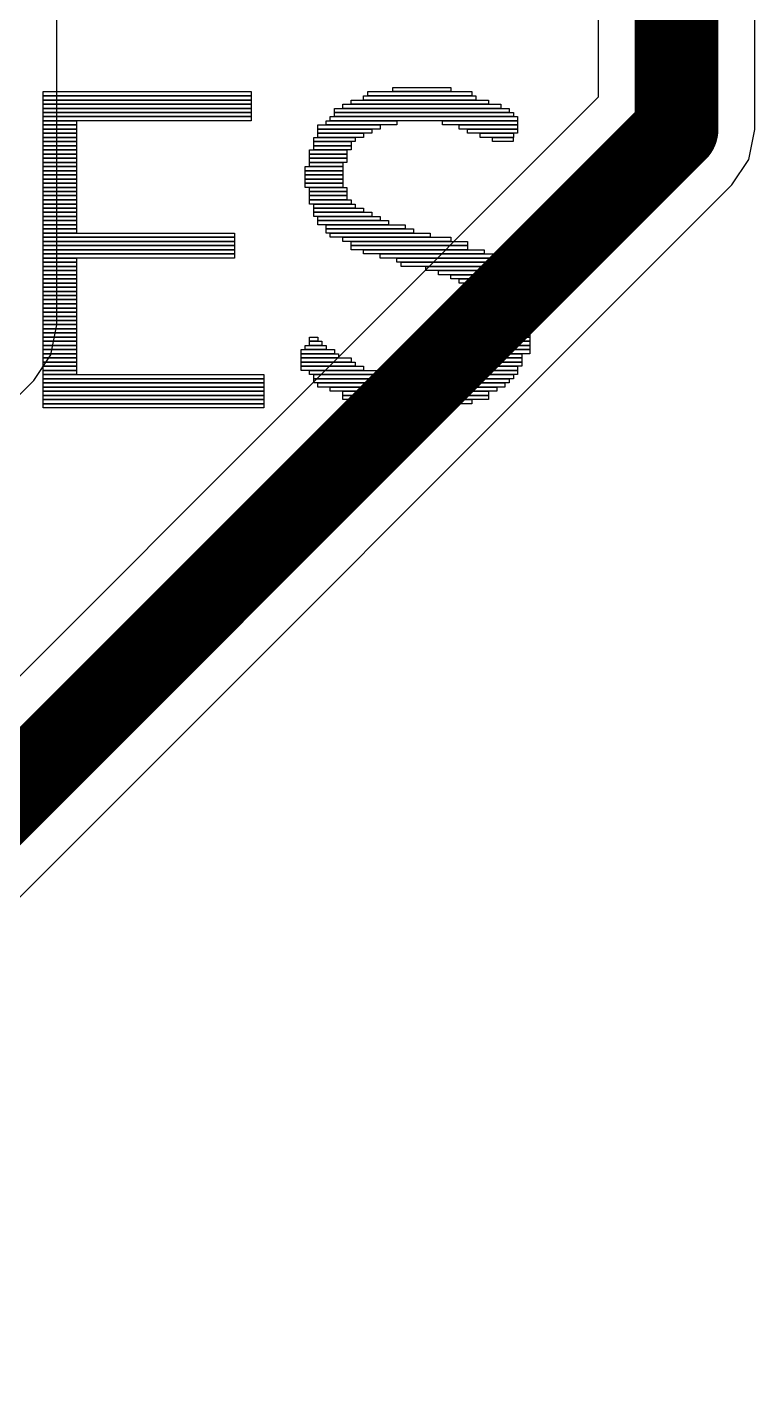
# Model space of a CAD drawing. Header units: inches. Extents: x -3 to 5381, y -57 to 5355.
# Drawn here: x 19.514 to 22.162, y -14.042 to -9.094 of the extents above; entities that cross this region are included whole.
import ezdxf

# ---------------------------------------------------------------- set-up
doc = ezdxf.new("R2010")
doc.units = ezdxf.units.IN
doc.layers.add('Top Layer', color=1, linetype='Continuous')
doc.layers.add('Top Overlay', color=2, linetype='Continuous')

msp = doc.modelspace()

# ---------------------------------------------------------------- linework, layer by layer
at = {"layer": 'Top Layer'}
for p, q in [((19.6219, -10.1777), (19.6219, -2.5931)), ((21.5922, -2.5931), (21.5922, -9.3485)), ((22.1619, -9.4665), (22.1619, -2.5931)), ((21.5922, -9.3485), (17.2529, -13.6878)), ((22.1403, -9.5755), (22.1619, -9.4665)), ((22.1619, -9.4665), (22.1619, -9.4665)), ((22.0785, -9.668), (22.1403, -9.5755)), ((17.7392, -14.0072), (22.0785, -9.668)), ((19.6003, -10.2867), (19.6219, -10.1777)), ((19.5385, -10.3792), (19.6003, -10.2867)), ((16.4891, -13.4286), (19.5385, -10.3792)), ((19.5385, -10.3792), (19.5385, -10.3792))]:
    msp.add_line(p, q, dxfattribs=at)
for points in [[(21.8771, -9.4665, 0.3048, 0.3048, 0), (21.8771, -1.7097, 0.3048, 0.3048, 0)], [(17.4544, -13.8892, 0.3048, 0.3048, 0), (21.8771, -9.4665, 0.3048, 0.3048, 0)]]:
    msp.add_lwpolyline(points, format="xyseb", dxfattribs=at)
msp.add_lwpolyline([(21.8009, -9.4665, 0.1524, 0.1524, 1), (21.9533, -9.4665, 0.1524, 0.1524, 1)], format="xyseb", close=True, dxfattribs=at)
msp.add_lwpolyline([(21.8009, -9.4665, 0.1524, 0.1524, 1), (21.9533, -9.4665, 0.1524, 0.1524, 1)], format="xyseb", close=True, dxfattribs=at)
at = {"layer": 'Top Overlay'}
for p, q in [((19.5724, -9.3439), (19.5724, -9.3287)), ((19.5724, -9.3287), (20.3295, -9.3287)), ((20.3295, -9.3439), (19.5724, -9.3439)), ((19.5724, -9.3591), (19.5724, -9.3439)), ((19.5724, -9.3439), (20.3295, -9.3439)), ((20.3295, -9.3287), (20.3295, -9.3439)), ((20.3295, -9.3439), (20.3295, -9.3591)), ((20.7382, -9.3591), (20.7382, -9.3439)), ((20.7382, -9.3439), (21.1469, -9.3439)), ((20.7532, -9.3439), (20.7532, -9.3287)), ((20.7532, -9.3287), (21.1317, -9.3287)), ((21.1317, -9.3439), (20.7532, -9.3439)), ((20.8441, -9.3287), (20.8441, -9.3137)), ((20.8441, -9.3137), (21.056, -9.3137)), ((21.056, -9.3287), (20.8441, -9.3287)), ((21.056, -9.3137), (21.056, -9.3287)), ((21.1317, -9.3287), (21.1317, -9.3439)), ((21.1469, -9.3439), (21.1469, -9.3591)), ((20.3295, -9.3591), (19.5724, -9.3591)), ((19.5724, -9.3741), (19.5724, -9.3591)), ((19.5724, -9.3591), (20.3295, -9.3591)), ((20.3295, -9.3741), (19.5724, -9.3741)), ((19.5724, -9.3894), (19.5724, -9.3741)), ((19.5724, -9.3741), (20.3295, -9.3741)), ((20.3295, -9.3894), (19.5724, -9.3894)), ((19.5724, -9.4044), (19.5724, -9.3894)), ((19.5724, -9.3894), (20.3295, -9.3894)), ((20.3295, -9.3591), (20.3295, -9.3741)), ((20.3295, -9.3741), (20.3295, -9.3894)), ((20.3295, -9.3894), (20.3295, -9.4044)), ((20.6323, -9.4044), (20.6323, -9.3894)), ((20.6323, -9.3894), (21.2681, -9.3894)), ((20.6625, -9.3894), (20.6625, -9.3741)), ((20.6625, -9.3741), (21.2378, -9.3741)), ((21.2378, -9.3894), (20.6625, -9.3894)), ((20.6927, -9.3741), (20.6927, -9.3591)), ((20.6927, -9.3591), (21.1924, -9.3591)), ((21.1924, -9.3741), (20.6927, -9.3741)), ((21.1469, -9.3591), (20.7382, -9.3591)), ((21.1924, -9.3591), (21.1924, -9.3741)), ((21.2378, -9.3741), (21.2378, -9.3894)), ((21.2681, -9.3894), (21.2681, -9.4044)), ((20.3295, -9.4044), (19.5724, -9.4044)), ((19.5724, -9.4196), (19.5724, -9.4044)), ((19.5724, -9.4044), (20.3295, -9.4044)), ((20.3295, -9.4196), (19.5724, -9.4196)), ((19.5724, -9.4348), (19.5724, -9.4196)), ((19.5724, -9.4196), (20.3295, -9.4196)), ((20.3295, -9.4348), (19.5724, -9.4348)), ((19.5724, -9.4498), (19.5724, -9.4348)), ((19.5724, -9.4348), (19.6935, -9.4348)), ((19.6935, -9.4348), (19.6935, -9.4498)), ((20.3295, -9.4044), (20.3295, -9.4196)), ((20.3295, -9.4196), (20.3295, -9.4348)), ((20.6018, -9.4498), (20.6018, -9.4348)), ((20.6018, -9.4348), (20.8594, -9.4348)), ((20.6171, -9.4348), (20.6171, -9.4196)), ((20.6171, -9.4196), (21.2983, -9.4196)), ((21.2983, -9.4348), (20.6171, -9.4348)), ((20.6323, -9.4196), (20.6323, -9.4044)), ((20.6323, -9.4044), (21.2833, -9.4044)), ((21.2681, -9.4044), (20.6323, -9.4044)), ((21.2833, -9.4196), (20.6323, -9.4196)), ((20.8594, -9.4348), (20.8594, -9.4498)), ((21.0257, -9.4498), (21.0257, -9.4348)), ((21.0257, -9.4348), (21.2983, -9.4348)), ((21.2833, -9.4044), (21.2833, -9.4196)), ((21.2983, -9.4196), (21.2983, -9.4348)), ((21.2983, -9.4348), (21.2983, -9.4498)), ((19.6935, -9.4498), (19.5724, -9.4498)), ((19.5724, -9.4651), (19.5724, -9.4498)), ((19.5724, -9.4498), (19.6935, -9.4498)), ((19.6935, -9.4651), (19.5724, -9.4651)), ((19.5724, -9.48), (19.5724, -9.4651)), ((19.5724, -9.4651), (19.6935, -9.4651)), ((19.6935, -9.48), (19.5724, -9.48)), ((19.5724, -9.4953), (19.5724, -9.48)), ((19.5724, -9.48), (19.6935, -9.48)), ((19.6935, -9.4953), (19.5724, -9.4953)), ((19.5724, -9.5105), (19.5724, -9.4953)), ((19.5724, -9.4953), (19.6935, -9.4953)), ((19.6935, -9.4498), (19.6935, -9.4651)), ((19.6935, -9.4651), (19.6935, -9.48)), ((19.6935, -9.48), (19.6935, -9.4953)), ((19.6935, -9.4953), (19.6935, -9.5105)), ((20.5566, -9.5105), (20.5566, -9.4953)), ((20.5566, -9.4953), (20.708, -9.4953)), ((20.5716, -9.4651), (20.5716, -9.4498)), ((20.5716, -9.4498), (20.7987, -9.4498)), ((20.7987, -9.4651), (20.5716, -9.4651)), ((20.5716, -9.48), (20.5716, -9.4651)), ((20.5716, -9.4651), (20.7684, -9.4651)), ((20.7684, -9.48), (20.5716, -9.48)), ((20.5716, -9.4953), (20.5716, -9.48)), ((20.5716, -9.48), (20.7382, -9.48)), ((20.7382, -9.4953), (20.5716, -9.4953)), ((20.8594, -9.4498), (20.6018, -9.4498)), ((20.708, -9.4953), (20.708, -9.5105)), ((20.7382, -9.48), (20.7382, -9.4953)), ((20.7684, -9.4651), (20.7684, -9.48)), ((20.7987, -9.4498), (20.7987, -9.4651)), ((21.2983, -9.4498), (21.0257, -9.4498)), ((21.0864, -9.4651), (21.0864, -9.4498)), ((21.0864, -9.4498), (21.2983, -9.4498)), ((21.2983, -9.4651), (21.0864, -9.4651)), ((21.1167, -9.48), (21.1167, -9.4651)), ((21.1167, -9.4651), (21.2983, -9.4651)), ((21.2983, -9.48), (21.1167, -9.48)), ((21.1621, -9.4953), (21.1621, -9.48)), ((21.1621, -9.48), (21.2833, -9.48)), ((21.2833, -9.4953), (21.1621, -9.4953)), ((21.2073, -9.5105), (21.2073, -9.4953)), ((21.2073, -9.4953), (21.283, -9.4953)), ((21.283, -9.4953), (21.283, -9.5105)), ((21.2833, -9.48), (21.2833, -9.4953)), ((21.2983, -9.4498), (21.2983, -9.4651)), ((21.2983, -9.4651), (21.2983, -9.48)), ((19.6935, -9.5105), (19.5724, -9.5105)), ((19.5724, -9.5255), (19.5724, -9.5105)), ((19.5724, -9.5105), (19.6935, -9.5105)), ((19.6935, -9.5255), (19.5724, -9.5255)), ((19.5724, -9.5407), (19.5724, -9.5255)), ((19.5724, -9.5255), (19.6935, -9.5255)), ((19.6935, -9.5407), (19.5724, -9.5407)), ((19.5724, -9.5557), (19.5724, -9.5407)), ((19.5724, -9.5407), (19.6935, -9.5407)), ((19.6935, -9.5105), (19.6935, -9.5255)), ((19.6935, -9.5255), (19.6935, -9.5407)), ((19.6935, -9.5407), (19.6935, -9.5557)), ((20.5414, -9.5557), (20.5414, -9.5407)), ((20.5414, -9.5407), (20.6775, -9.5407)), ((20.708, -9.5105), (20.5566, -9.5105)), ((20.5566, -9.5255), (20.5566, -9.5105)), ((20.5566, -9.5105), (20.6927, -9.5105)), ((20.6927, -9.5255), (20.5566, -9.5255)), ((20.5566, -9.5407), (20.5566, -9.5255)), ((20.5566, -9.5255), (20.6927, -9.5255)), ((20.6927, -9.5407), (20.5566, -9.5407)), ((20.6775, -9.5407), (20.6775, -9.5557)), ((20.6927, -9.5105), (20.6927, -9.5255)), ((20.6927, -9.5255), (20.6927, -9.5407)), ((21.283, -9.5105), (21.2073, -9.5105)), ((19.6935, -9.5557), (19.5724, -9.5557)), ((19.5724, -9.571), (19.5724, -9.5557)), ((19.5724, -9.5557), (19.6935, -9.5557)), ((19.5724, -9.5862), (19.5724, -9.571)), ((19.5724, -9.571), (19.6935, -9.571)), ((19.6935, -9.571), (19.5724, -9.571)), ((19.6935, -9.5862), (19.5724, -9.5862)), ((19.5724, -9.6012), (19.5724, -9.5862)), ((19.5724, -9.5862), (19.6935, -9.5862)), ((19.6935, -9.5557), (19.6935, -9.571)), ((19.6935, -9.571), (19.6935, -9.5862)), ((19.6935, -9.5862), (19.6935, -9.6012)), ((20.6775, -9.5557), (20.5414, -9.5557)), ((20.5414, -9.571), (20.5414, -9.5557)), ((20.5414, -9.5557), (20.6775, -9.5557)), ((20.6775, -9.571), (20.5414, -9.571)), ((20.5414, -9.5862), (20.5414, -9.571)), ((20.5414, -9.571), (20.6775, -9.571)), ((20.6775, -9.5862), (20.5414, -9.5862)), ((20.5414, -9.6012), (20.5414, -9.5862)), ((20.5414, -9.5862), (20.6625, -9.5862)), ((20.6625, -9.5862), (20.6625, -9.6012)), ((20.6775, -9.5557), (20.6775, -9.571)), ((20.6775, -9.571), (20.6775, -9.5862)), ((19.6935, -9.6012), (19.5724, -9.6012)), ((19.5724, -9.6164), (19.5724, -9.6012)), ((19.5724, -9.6012), (19.6935, -9.6012)), ((19.6935, -9.6164), (19.5724, -9.6164)), ((19.5724, -9.6314), (19.5724, -9.6164)), ((19.5724, -9.6164), (19.6935, -9.6164)), ((19.6935, -9.6314), (19.5724, -9.6314)), ((19.5724, -9.6467), (19.5724, -9.6314)), ((19.5724, -9.6314), (19.6935, -9.6314)), ((19.6935, -9.6467), (19.5724, -9.6467)), ((19.5724, -9.6619), (19.5724, -9.6467)), ((19.5724, -9.6467), (19.6935, -9.6467)), ((19.6935, -9.6012), (19.6935, -9.6164)), ((19.6935, -9.6164), (19.6935, -9.6314)), ((19.6935, -9.6314), (19.6935, -9.6467)), ((19.6935, -9.6467), (19.6935, -9.6619)), ((20.5261, -9.6164), (20.5261, -9.6012)), ((20.5261, -9.6012), (20.6625, -9.6012)), ((20.6625, -9.6164), (20.5261, -9.6164)), ((20.5261, -9.6314), (20.5261, -9.6164)), ((20.5261, -9.6164), (20.6625, -9.6164)), ((20.6625, -9.6314), (20.5261, -9.6314)), ((20.5261, -9.6467), (20.5261, -9.6314)), ((20.5261, -9.6314), (20.6625, -9.6314)), ((20.6625, -9.6467), (20.5261, -9.6467)), ((20.5261, -9.6619), (20.5261, -9.6467)), ((20.5261, -9.6467), (20.6625, -9.6467)), ((20.6625, -9.6012), (20.5414, -9.6012)), ((20.6625, -9.6012), (20.6625, -9.6164)), ((20.6625, -9.6164), (20.6625, -9.6314)), ((20.6625, -9.6314), (20.6625, -9.6467)), ((20.6625, -9.6467), (20.6625, -9.6619)), ((19.5724, -9.6769), (19.5724, -9.6619)), ((19.5724, -9.6619), (19.6935, -9.6619)), ((19.6935, -9.6619), (19.5724, -9.6619)), ((19.6935, -9.6769), (19.5724, -9.6769)), ((19.5724, -9.6921), (19.5724, -9.6769)), ((19.5724, -9.6769), (19.6935, -9.6769)), ((19.6935, -9.6921), (19.5724, -9.6921)), ((19.5724, -9.7071), (19.5724, -9.6921)), ((19.5724, -9.6921), (19.6935, -9.6921)), ((19.6935, -9.6619), (19.6935, -9.6769)), ((19.6935, -9.6769), (19.6935, -9.6921)), ((19.6935, -9.6921), (19.6935, -9.7071)), ((20.6625, -9.6619), (20.5261, -9.6619)), ((20.5261, -9.6769), (20.5261, -9.6619)), ((20.5261, -9.6619), (20.6625, -9.6619)), ((20.6625, -9.6769), (20.5261, -9.6769)), ((20.5414, -9.6921), (20.5414, -9.6769)), ((20.5414, -9.6769), (20.6775, -9.6769)), ((20.6775, -9.6921), (20.5414, -9.6921)), ((20.5414, -9.7071), (20.5414, -9.6921)), ((20.5414, -9.6921), (20.6775, -9.6921)), ((20.6625, -9.6619), (20.6625, -9.6769)), ((20.6775, -9.6769), (20.6775, -9.6921)), ((20.6775, -9.6921), (20.6775, -9.7071)), ((19.6935, -9.7071), (19.5724, -9.7071)), ((19.5724, -9.7224), (19.5724, -9.7071)), ((19.5724, -9.7071), (19.6935, -9.7071)), ((19.5724, -9.7376), (19.5724, -9.7224)), ((19.5724, -9.7224), (19.6935, -9.7224)), ((19.6935, -9.7224), (19.5724, -9.7224)), ((19.6935, -9.7376), (19.5724, -9.7376)), ((19.5724, -9.7526), (19.5724, -9.7376)), ((19.5724, -9.7376), (19.6935, -9.7376)), ((19.6935, -9.7071), (19.6935, -9.7224)), ((19.6935, -9.7224), (19.6935, -9.7376)), ((19.6935, -9.7376), (19.6935, -9.7526)), ((20.6775, -9.7071), (20.5414, -9.7071)), ((20.5414, -9.7224), (20.5414, -9.7071)), ((20.5414, -9.7071), (20.6775, -9.7071)), ((20.6775, -9.7224), (20.5414, -9.7224)), ((20.5414, -9.7376), (20.5414, -9.7224)), ((20.5414, -9.7224), (20.6927, -9.7224)), ((20.6927, -9.7376), (20.5414, -9.7376)), ((20.5566, -9.7526), (20.5566, -9.7376)), ((20.5566, -9.7376), (20.708, -9.7376)), ((20.6775, -9.7071), (20.6775, -9.7224)), ((20.6927, -9.7224), (20.6927, -9.7376)), ((20.708, -9.7376), (20.708, -9.7526)), ((19.6935, -9.7526), (19.5724, -9.7526)), ((19.5724, -9.7678), (19.5724, -9.7526)), ((19.5724, -9.7526), (19.6935, -9.7526)), ((19.6935, -9.7678), (19.5724, -9.7678)), ((19.5724, -9.7828), (19.5724, -9.7678)), ((19.5724, -9.7678), (19.6935, -9.7678)), ((19.6935, -9.7828), (19.5724, -9.7828)), ((19.5724, -9.798), (19.5724, -9.7828)), ((19.5724, -9.7828), (19.6935, -9.7828)), ((19.6935, -9.7526), (19.6935, -9.7678)), ((19.6935, -9.7678), (19.6935, -9.7828)), ((19.6935, -9.7828), (19.6935, -9.798)), ((20.708, -9.7526), (20.5566, -9.7526)), ((20.5566, -9.7678), (20.5566, -9.7526)), ((20.5566, -9.7526), (20.7382, -9.7526)), ((20.7382, -9.7678), (20.5566, -9.7678)), ((20.5566, -9.7828), (20.5566, -9.7678)), ((20.5566, -9.7678), (20.7684, -9.7678)), ((20.7684, -9.7828), (20.5566, -9.7828)), ((20.5716, -9.798), (20.5716, -9.7828)), ((20.5716, -9.7828), (20.7987, -9.7828)), ((20.7382, -9.7526), (20.7382, -9.7678)), ((20.7684, -9.7678), (20.7684, -9.7828)), ((20.7987, -9.7828), (20.7987, -9.798)), ((19.6935, -9.798), (19.5724, -9.798)), ((19.5724, -9.8133), (19.5724, -9.798)), ((19.5724, -9.798), (19.6935, -9.798)), ((19.6935, -9.8133), (19.5724, -9.8133)), ((19.5724, -9.8283), (19.5724, -9.8133)), ((19.5724, -9.8133), (19.6935, -9.8133)), ((19.6935, -9.8283), (19.5724, -9.8283)), ((19.5724, -9.8435), (19.5724, -9.8283)), ((19.5724, -9.8283), (19.6935, -9.8283)), ((19.6935, -9.8435), (19.5724, -9.8435)), ((19.5724, -9.8585), (19.5724, -9.8435)), ((19.5724, -9.8435), (20.2688, -9.8435)), ((19.6935, -9.798), (19.6935, -9.8133)), ((19.6935, -9.8133), (19.6935, -9.8283)), ((19.6935, -9.8283), (19.6935, -9.8435)), ((20.2688, -9.8435), (20.2688, -9.8585)), ((20.7987, -9.798), (20.5716, -9.798)), ((20.5716, -9.8133), (20.5716, -9.798)), ((20.5716, -9.798), (20.8289, -9.798)), ((20.8289, -9.8133), (20.5716, -9.8133)), ((20.6018, -9.8283), (20.6018, -9.8133)), ((20.6018, -9.8133), (20.8896, -9.8133)), ((20.8896, -9.8283), (20.6018, -9.8283)), ((20.6018, -9.8435), (20.6018, -9.8283)), ((20.6018, -9.8283), (20.9198, -9.8283)), ((20.9198, -9.8435), (20.6018, -9.8435)), ((20.6171, -9.8585), (20.6171, -9.8435)), ((20.6171, -9.8435), (20.9803, -9.8435)), ((20.8289, -9.798), (20.8289, -9.8133)), ((20.8896, -9.8133), (20.8896, -9.8283)), ((20.9198, -9.8283), (20.9198, -9.8435)), ((20.9803, -9.8435), (20.9803, -9.8585)), ((20.2688, -9.8585), (19.5724, -9.8585)), ((19.5724, -9.8737), (19.5724, -9.8585)), ((19.5724, -9.8585), (20.2688, -9.8585)), ((20.2688, -9.8737), (19.5724, -9.8737)), ((19.5724, -9.889), (19.5724, -9.8737)), ((19.5724, -9.8737), (20.2688, -9.8737)), ((20.2688, -9.889), (19.5724, -9.889)), ((19.5724, -9.904), (19.5724, -9.889)), ((19.5724, -9.889), (20.2688, -9.889)), ((20.2688, -9.8585), (20.2688, -9.8737)), ((20.2688, -9.8737), (20.2688, -9.889)), ((20.2688, -9.889), (20.2688, -9.904)), ((20.9803, -9.8585), (20.6171, -9.8585)), ((20.6625, -9.8737), (20.6625, -9.8585)), ((20.6625, -9.8585), (21.056, -9.8585)), ((21.056, -9.8737), (20.6625, -9.8737)), ((20.6927, -9.889), (20.6927, -9.8737)), ((20.6927, -9.8737), (21.1167, -9.8737)), ((21.1167, -9.889), (20.6927, -9.889)), ((20.6927, -9.904), (20.6927, -9.889)), ((20.6927, -9.889), (21.1167, -9.889)), ((21.056, -9.8585), (21.056, -9.8737)), ((21.1167, -9.8737), (21.1167, -9.889)), ((21.1167, -9.889), (21.1167, -9.904)), ((20.2688, -9.904), (19.5724, -9.904)), ((19.5724, -9.9192), (19.5724, -9.904)), ((19.5724, -9.904), (20.2688, -9.904)), ((20.2688, -9.9192), (19.5724, -9.9192)), ((19.5724, -9.9342), (19.5724, -9.9192)), ((19.5724, -9.9192), (20.2688, -9.9192)), ((20.2688, -9.9342), (19.5724, -9.9342)), ((19.5724, -9.9494), (19.5724, -9.9342)), ((19.5724, -9.9342), (19.6935, -9.9342)), ((19.6935, -9.9342), (19.6935, -9.9494)), ((20.2688, -9.904), (20.2688, -9.9192)), ((20.2688, -9.9192), (20.2688, -9.9342)), ((21.1167, -9.904), (20.6927, -9.904)), ((20.7382, -9.9192), (20.7382, -9.904)), ((20.7382, -9.904), (21.1771, -9.904)), ((21.1771, -9.9192), (20.7382, -9.9192)), ((20.7987, -9.9342), (20.7987, -9.9192)), ((20.7987, -9.9192), (21.2226, -9.9192)), ((21.2226, -9.9342), (20.7987, -9.9342)), ((20.8594, -9.9494), (20.8594, -9.9342)), ((20.8594, -9.9342), (21.2378, -9.9342)), ((21.1771, -9.904), (21.1771, -9.9192)), ((21.2226, -9.9192), (21.2226, -9.9342)), ((21.2378, -9.9342), (21.2378, -9.9494)), ((19.6935, -9.9494), (19.5724, -9.9494)), ((19.5724, -9.9647), (19.5724, -9.9494)), ((19.5724, -9.9494), (19.6935, -9.9494)), ((19.6935, -9.9647), (19.5724, -9.9647)), ((19.5724, -9.9797), (19.5724, -9.9647)), ((19.5724, -9.9647), (19.6935, -9.9647)), ((19.6935, -9.9797), (19.5724, -9.9797)), ((19.5724, -9.9949), (19.5724, -9.9797)), ((19.5724, -9.9797), (19.6935, -9.9797)), ((19.6935, -9.9494), (19.6935, -9.9647)), ((19.6935, -9.9647), (19.6935, -9.9797)), ((19.6935, -9.9797), (19.6935, -9.9949)), ((21.2378, -9.9494), (20.8594, -9.9494)), ((20.8744, -9.9647), (20.8744, -9.9494)), ((20.8744, -9.9494), (21.2528, -9.9494)), ((21.2528, -9.9647), (20.8744, -9.9647)), ((20.9653, -9.9797), (20.9653, -9.9647)), ((20.9653, -9.9647), (21.283, -9.9647)), ((21.283, -9.9797), (20.9653, -9.9797)), ((21.0108, -9.9949), (21.0108, -9.9797)), ((21.0108, -9.9797), (21.2983, -9.9797)), ((21.2528, -9.9494), (21.2528, -9.9647)), ((21.283, -9.9647), (21.283, -9.9797)), ((21.2983, -9.9797), (21.2983, -9.9949)), ((19.5724, -10.0099), (19.5724, -9.9949)), ((19.5724, -9.9949), (19.6935, -9.9949)), ((19.6935, -9.9949), (19.5724, -9.9949)), ((19.6935, -10.0099), (19.5724, -10.0099)), ((19.5724, -10.0251), (19.5724, -10.0099)), ((19.5724, -10.0099), (19.6935, -10.0099)), ((19.6935, -10.0251), (19.5724, -10.0251)), ((19.5724, -10.0404), (19.5724, -10.0251)), ((19.5724, -10.0251), (19.6935, -10.0251)), ((19.6935, -10.0404), (19.5724, -10.0404)), ((19.5724, -10.0554), (19.5724, -10.0404)), ((19.5724, -10.0404), (19.6935, -10.0404)), ((19.6935, -9.9949), (19.6935, -10.0099)), ((19.6935, -10.0099), (19.6935, -10.0251)), ((19.6935, -10.0251), (19.6935, -10.0404)), ((19.6935, -10.0404), (19.6935, -10.0554)), ((21.2983, -9.9949), (21.0108, -9.9949)), ((21.056, -10.0099), (21.056, -9.9949)), ((21.056, -9.9949), (21.2983, -9.9949)), ((21.2983, -10.0099), (21.056, -10.0099)), ((21.0864, -10.0251), (21.0864, -10.0099)), ((21.0864, -10.0099), (21.3135, -10.0099)), ((21.3135, -10.0251), (21.0864, -10.0251)), ((21.1167, -10.0404), (21.1167, -10.0251)), ((21.1167, -10.0251), (21.3135, -10.0251)), ((21.3135, -10.0404), (21.1167, -10.0404)), ((21.1469, -10.0554), (21.1469, -10.0404)), ((21.1469, -10.0404), (21.3437, -10.0404)), ((21.2983, -9.9949), (21.2983, -10.0099)), ((21.3135, -10.0099), (21.3135, -10.0251)), ((21.3135, -10.0251), (21.3135, -10.0404)), ((21.3437, -10.0404), (21.3437, -10.0554)), ((19.6935, -10.0554), (19.5724, -10.0554)), ((19.5724, -10.0706), (19.5724, -10.0554)), ((19.5724, -10.0554), (19.6935, -10.0554)), ((19.6935, -10.0706), (19.5724, -10.0706)), ((19.5724, -10.0856), (19.5724, -10.0706)), ((19.5724, -10.0706), (19.6935, -10.0706)), ((19.6935, -10.0856), (19.5724, -10.0856)), ((19.5724, -10.1008), (19.5724, -10.0856)), ((19.5724, -10.0856), (19.6935, -10.0856)), ((19.6935, -10.0554), (19.6935, -10.0706)), ((19.6935, -10.0706), (19.6935, -10.0856)), ((19.6935, -10.0856), (19.6935, -10.1008)), ((21.3437, -10.0554), (21.1469, -10.0554)), ((21.1771, -10.0706), (21.1771, -10.0554)), ((21.1771, -10.0554), (21.3437, -10.0554)), ((21.3437, -10.0706), (21.1771, -10.0706)), ((21.1771, -10.0856), (21.1771, -10.0706)), ((21.1771, -10.0706), (21.3437, -10.0706)), ((21.3437, -10.0856), (21.1771, -10.0856)), ((21.1924, -10.1008), (21.1924, -10.0856)), ((21.1924, -10.0856), (21.3437, -10.0856)), ((21.3437, -10.0554), (21.3437, -10.0706)), ((21.3437, -10.0706), (21.3437, -10.0856)), ((21.3437, -10.0856), (21.3437, -10.1008)), ((19.6935, -10.1008), (19.5724, -10.1008)), ((19.5724, -10.1161), (19.5724, -10.1008)), ((19.5724, -10.1008), (19.6935, -10.1008)), ((19.6935, -10.1161), (19.5724, -10.1161)), ((19.5724, -10.131), (19.5724, -10.1161)), ((19.5724, -10.1161), (19.6935, -10.1161)), ((19.6935, -10.131), (19.5724, -10.131)), ((19.5724, -10.1463), (19.5724, -10.131)), ((19.5724, -10.131), (19.6935, -10.131)), ((19.6935, -10.1008), (19.6935, -10.1161)), ((19.6935, -10.1161), (19.6935, -10.131)), ((19.6935, -10.131), (19.6935, -10.1463)), ((21.3437, -10.1008), (21.1924, -10.1008)), ((21.2073, -10.1161), (21.2073, -10.1008)), ((21.2073, -10.1008), (21.3437, -10.1008)), ((21.3437, -10.1161), (21.2073, -10.1161)), ((21.2073, -10.131), (21.2073, -10.1161)), ((21.2073, -10.1161), (21.3437, -10.1161)), ((21.3437, -10.131), (21.2073, -10.131)), ((21.2226, -10.1463), (21.2226, -10.131)), ((21.2226, -10.131), (21.3437, -10.131)), ((21.3437, -10.1008), (21.3437, -10.1161)), ((21.3437, -10.1161), (21.3437, -10.131)), ((21.3437, -10.131), (21.3437, -10.1463)), ((19.5724, -10.1613), (19.5724, -10.1463)), ((19.5724, -10.1463), (19.6935, -10.1463)), ((19.6935, -10.1463), (19.5724, -10.1463)), ((19.6935, -10.1613), (19.5724, -10.1613)), ((19.5724, -10.1765), (19.5724, -10.1613)), ((19.5724, -10.1613), (19.6935, -10.1613)), ((19.6935, -10.1765), (19.5724, -10.1765)), ((19.5724, -10.1918), (19.5724, -10.1765)), ((19.5724, -10.1765), (19.6935, -10.1765)), ((19.6935, -10.1918), (19.5724, -10.1918)), ((19.5724, -10.2067), (19.5724, -10.1918)), ((19.5724, -10.1918), (19.6935, -10.1918)), ((19.6935, -10.1463), (19.6935, -10.1613)), ((19.6935, -10.1613), (19.6935, -10.1765)), ((19.6935, -10.1765), (19.6935, -10.1918)), ((19.6935, -10.1918), (19.6935, -10.2067)), ((21.3437, -10.1463), (21.2226, -10.1463)), ((21.2226, -10.1613), (21.2226, -10.1463)), ((21.2226, -10.1463), (21.3437, -10.1463)), ((21.2226, -10.1765), (21.2226, -10.1613)), ((21.2226, -10.1613), (21.3437, -10.1613)), ((21.3437, -10.1613), (21.2226, -10.1613)), ((21.3437, -10.1765), (21.2226, -10.1765)), ((21.2226, -10.1918), (21.2226, -10.1765)), ((21.2226, -10.1765), (21.3437, -10.1765)), ((21.2226, -10.2067), (21.2226, -10.1918)), ((21.2226, -10.1918), (21.3437, -10.1918)), ((21.3437, -10.1918), (21.2226, -10.1918)), ((21.3437, -10.1463), (21.3437, -10.1613)), ((21.3437, -10.1613), (21.3437, -10.1765)), ((21.3437, -10.1765), (21.3437, -10.1918)), ((21.3437, -10.1918), (21.3437, -10.2067)), ((19.6935, -10.2067), (19.5724, -10.2067)), ((19.5724, -10.222), (19.5724, -10.2067)), ((19.5724, -10.2067), (19.6935, -10.2067)), ((19.6935, -10.222), (19.5724, -10.222)), ((19.5724, -10.237), (19.5724, -10.222)), ((19.5724, -10.222), (19.6935, -10.222)), ((19.6935, -10.237), (19.5724, -10.237)), ((19.5724, -10.2522), (19.5724, -10.237)), ((19.5724, -10.237), (19.6935, -10.237)), ((19.6935, -10.2067), (19.6935, -10.222)), ((19.6935, -10.222), (19.6935, -10.237)), ((19.6935, -10.237), (19.6935, -10.2522)), ((20.5414, -10.237), (20.5414, -10.222)), ((20.5414, -10.222), (20.5716, -10.222)), ((20.5716, -10.237), (20.5414, -10.237)), ((20.5414, -10.2522), (20.5414, -10.237)), ((20.5414, -10.237), (20.5868, -10.237)), ((20.5716, -10.222), (20.5716, -10.237)), ((20.5868, -10.237), (20.5868, -10.2522)), ((21.2073, -10.237), (21.2073, -10.222)), ((21.2073, -10.222), (21.3437, -10.222)), ((21.3437, -10.237), (21.2073, -10.237)), ((21.2073, -10.2522), (21.2073, -10.237)), ((21.2073, -10.237), (21.3437, -10.237)), ((21.3437, -10.2067), (21.2226, -10.2067)), ((21.2226, -10.222), (21.2226, -10.2067)), ((21.2226, -10.2067), (21.3437, -10.2067)), ((21.3437, -10.222), (21.2226, -10.222)), ((21.3437, -10.2067), (21.3437, -10.222)), ((21.3437, -10.222), (21.3437, -10.237)), ((21.3437, -10.237), (21.3437, -10.2522)), ((19.6935, -10.2522), (19.5724, -10.2522)), ((19.5724, -10.2674), (19.5724, -10.2522)), ((19.5724, -10.2522), (19.6935, -10.2522)), ((19.6935, -10.2674), (19.5724, -10.2674)), ((19.5724, -10.2824), (19.5724, -10.2674)), ((19.5724, -10.2674), (19.6935, -10.2674)), ((19.6935, -10.2824), (19.5724, -10.2824)), ((19.5724, -10.2977), (19.5724, -10.2824)), ((19.5724, -10.2824), (19.6935, -10.2824)), ((19.6935, -10.2522), (19.6935, -10.2674)), ((19.6935, -10.2674), (19.6935, -10.2824)), ((19.6935, -10.2824), (19.6935, -10.2977)), ((20.5111, -10.2824), (20.5111, -10.2674)), ((20.5111, -10.2674), (20.6323, -10.2674)), ((20.6323, -10.2824), (20.5111, -10.2824)), ((20.5111, -10.2977), (20.5111, -10.2824)), ((20.5111, -10.2824), (20.6473, -10.2824)), ((20.5261, -10.2674), (20.5261, -10.2522)), ((20.5261, -10.2522), (20.6018, -10.2522)), ((20.6018, -10.2674), (20.5261, -10.2674)), ((20.5868, -10.2522), (20.5414, -10.2522)), ((20.6018, -10.2522), (20.6018, -10.2674)), ((20.6323, -10.2674), (20.6323, -10.2824)), ((20.6473, -10.2824), (20.6473, -10.2977)), ((21.1621, -10.2977), (21.1621, -10.2824)), ((21.1621, -10.2824), (21.3135, -10.2824)), ((21.1771, -10.2824), (21.1771, -10.2674)), ((21.1771, -10.2674), (21.3437, -10.2674)), ((21.3437, -10.2824), (21.1771, -10.2824)), ((21.1924, -10.2674), (21.1924, -10.2522)), ((21.1924, -10.2522), (21.3437, -10.2522)), ((21.3437, -10.2674), (21.1924, -10.2674)), ((21.3437, -10.2522), (21.2073, -10.2522)), ((21.3135, -10.2824), (21.3135, -10.2977)), ((21.3437, -10.2522), (21.3437, -10.2674)), ((21.3437, -10.2674), (21.3437, -10.2824)), ((19.6935, -10.2977), (19.5724, -10.2977)), ((19.5724, -10.3129), (19.5724, -10.2977)), ((19.5724, -10.2977), (19.6935, -10.2977)), ((19.6935, -10.3129), (19.5724, -10.3129)), ((19.5724, -10.3279), (19.5724, -10.3129)), ((19.5724, -10.3129), (19.6935, -10.3129)), ((19.6935, -10.3279), (19.5724, -10.3279)), ((19.5724, -10.3431), (19.5724, -10.3279)), ((19.5724, -10.3279), (19.6935, -10.3279)), ((19.6935, -10.2977), (19.6935, -10.3129)), ((19.6935, -10.3129), (19.6935, -10.3279)), ((19.6935, -10.3279), (19.6935, -10.3431)), ((20.6473, -10.2977), (20.5111, -10.2977)), ((20.5111, -10.3129), (20.5111, -10.2977)), ((20.5111, -10.2977), (20.6927, -10.2977)), ((20.6927, -10.3129), (20.5111, -10.3129)), ((20.5111, -10.3279), (20.5111, -10.3129)), ((20.5111, -10.3129), (20.708, -10.3129)), ((20.708, -10.3279), (20.5111, -10.3279)), ((20.5111, -10.3431), (20.5111, -10.3279)), ((20.5111, -10.3279), (20.7382, -10.3279)), ((20.6927, -10.2977), (20.6927, -10.3129)), ((20.708, -10.3129), (20.708, -10.3279)), ((20.7382, -10.3279), (20.7382, -10.3431)), ((21.1167, -10.3431), (21.1167, -10.3279)), ((21.1167, -10.3279), (21.2983, -10.3279)), ((21.1317, -10.3279), (21.1317, -10.3129)), ((21.1317, -10.3129), (21.3135, -10.3129)), ((21.3135, -10.3279), (21.1317, -10.3279)), ((21.1469, -10.3129), (21.1469, -10.2977)), ((21.1469, -10.2977), (21.3135, -10.2977)), ((21.3135, -10.3129), (21.1469, -10.3129)), ((21.3135, -10.2977), (21.1621, -10.2977)), ((21.2983, -10.3279), (21.2983, -10.3431)), ((21.3135, -10.2977), (21.3135, -10.3129)), ((21.3135, -10.3129), (21.3135, -10.3279)), ((19.6935, -10.3431), (19.5724, -10.3431)), ((19.5724, -10.3581), (19.5724, -10.3431)), ((19.5724, -10.3431), (19.6935, -10.3431)), ((19.5724, -10.3734), (19.5724, -10.3581)), ((19.5724, -10.3581), (20.3747, -10.3581)), ((19.6935, -10.3581), (19.5724, -10.3581)), ((20.3747, -10.3734), (19.5724, -10.3734)), ((19.5724, -10.3886), (19.5724, -10.3734)), ((19.5724, -10.3734), (20.3747, -10.3734)), ((20.3747, -10.3886), (19.5724, -10.3886)), ((19.5724, -10.4036), (19.5724, -10.3886)), ((19.5724, -10.3886), (20.3747, -10.3886)), ((19.6935, -10.3431), (19.6935, -10.3581)), ((20.3747, -10.3581), (20.3747, -10.3734)), ((20.3747, -10.3734), (20.3747, -10.3886)), ((20.3747, -10.3886), (20.3747, -10.4036)), ((20.7382, -10.3431), (20.5111, -10.3431)), ((20.5414, -10.3581), (20.5414, -10.3431)), ((20.5414, -10.3431), (20.7987, -10.3431)), ((20.7987, -10.3581), (20.5414, -10.3581)), ((20.5566, -10.3734), (20.5566, -10.3581)), ((20.5566, -10.3581), (21.2833, -10.3581)), ((21.2833, -10.3734), (20.5566, -10.3734)), ((20.5566, -10.3886), (20.5566, -10.3734)), ((20.5566, -10.3734), (21.2681, -10.3734)), ((21.2681, -10.3886), (20.5566, -10.3886)), ((20.5716, -10.4036), (20.5716, -10.3886)), ((20.5716, -10.3886), (21.2528, -10.3886)), ((20.7987, -10.3431), (20.7987, -10.3581)), ((21.056, -10.3581), (21.056, -10.3431)), ((21.056, -10.3431), (21.2983, -10.3431)), ((21.2983, -10.3581), (21.056, -10.3581)), ((21.2983, -10.3431), (21.1167, -10.3431)), ((21.2528, -10.3886), (21.2528, -10.4036)), ((21.2681, -10.3734), (21.2681, -10.3886)), ((21.2833, -10.3581), (21.2833, -10.3734)), ((21.2983, -10.3431), (21.2983, -10.3581)), ((20.3747, -10.4036), (19.5724, -10.4036)), ((19.5724, -10.4188), (19.5724, -10.4036)), ((19.5724, -10.4036), (20.3747, -10.4036)), ((20.3747, -10.4188), (19.5724, -10.4188)), ((19.5724, -10.4338), (19.5724, -10.4188)), ((19.5724, -10.4188), (20.3747, -10.4188)), ((20.3747, -10.4338), (19.5724, -10.4338)), ((19.5724, -10.4491), (19.5724, -10.4338)), ((19.5724, -10.4338), (20.3747, -10.4338)), ((20.3747, -10.4036), (20.3747, -10.4188)), ((20.3747, -10.4188), (20.3747, -10.4338)), ((20.3747, -10.4338), (20.3747, -10.4491)), ((21.2528, -10.4036), (20.5716, -10.4036)), ((20.6171, -10.4188), (20.6171, -10.4036)), ((20.6171, -10.4036), (21.2226, -10.4036)), ((21.2226, -10.4188), (20.6171, -10.4188)), ((20.6625, -10.4338), (20.6625, -10.4188)), ((20.6625, -10.4188), (21.1924, -10.4188)), ((21.1924, -10.4338), (20.6625, -10.4338)), ((20.6625, -10.4491), (20.6625, -10.4338)), ((20.6625, -10.4338), (21.1924, -10.4338)), ((21.1924, -10.4188), (21.1924, -10.4338)), ((21.1924, -10.4338), (21.1924, -10.4491)), ((21.2226, -10.4036), (21.2226, -10.4188)), ((20.3747, -10.4491), (19.5724, -10.4491)), ((19.5724, -10.4643), (19.5724, -10.4491)), ((19.5724, -10.4491), (20.3747, -10.4491)), ((20.3747, -10.4643), (19.5724, -10.4643)), ((19.5724, -10.4793), (19.5724, -10.4643)), ((19.5724, -10.4643), (20.3747, -10.4643)), ((20.3747, -10.4793), (19.5724, -10.4793)), ((20.3747, -10.4491), (20.3747, -10.4643)), ((20.3747, -10.4643), (20.3747, -10.4793)), ((21.1924, -10.4491), (20.6625, -10.4491)), ((20.723, -10.4643), (20.723, -10.4491)), ((20.723, -10.4491), (21.1317, -10.4491)), ((21.1317, -10.4643), (20.723, -10.4643)), ((20.7987, -10.4793), (20.7987, -10.4643)), ((20.7987, -10.4643), (21.056, -10.4643)), ((21.056, -10.4793), (20.7987, -10.4793)), ((21.056, -10.4643), (21.056, -10.4793)), ((21.1317, -10.4491), (21.1317, -10.4643))]:
    msp.add_line(p, q, dxfattribs=at)

doc.saveas('drawing.dxf')
